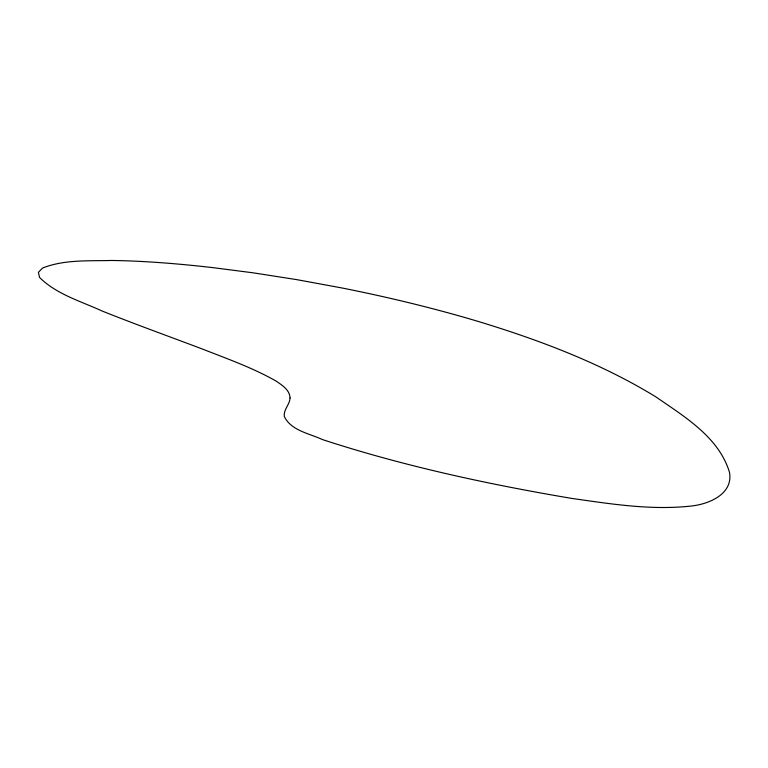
<?xml version="1.0" encoding="UTF-8"?>
<svg xmlns="http://www.w3.org/2000/svg" width="768" height="768" viewBox="0 0 768 768"><rect width="100%" height="100%" fill="white"/><g stroke="black" fill="none" stroke-linecap="round" stroke-linejoin="round"><path stroke-width="1.15" d="M290.064 397.997C289.728 404.64 283.421 409.613 284.285 416.448C291.014 430.666 309.504 433.469 322.483 439.584C403.67 466.09 487.459 484.166 571.603 498.384C610.886 503.971 650.774 510.384 690.509 506.112C708.24 504.413 733.248 494.506 729.533 472.512C719.011 437.155 684.288 416.582 655.728 396.778C600.912 363.283 540.442 340.416 479.203 321.734A285.254 50.074 11.7 0 0 341.933 287.962L296.65 279.619L253.162 272.822L212.285 267.562A349.526 59.453 11.6 0 0 111.523 260.467C88.531 261.13 64.368 259.373 42.566 268.042L38.4 272.342L39.542 277.43C56.506 294.355 80.659 301.133 101.942 310.944C135.187 324.269 168.902 336.365 202.397 349.037C227.347 358.838 252.826 367.824 276.182 381.13C282.096 385.21 289.795 389.962 290.064 397.997"/></g></svg>
